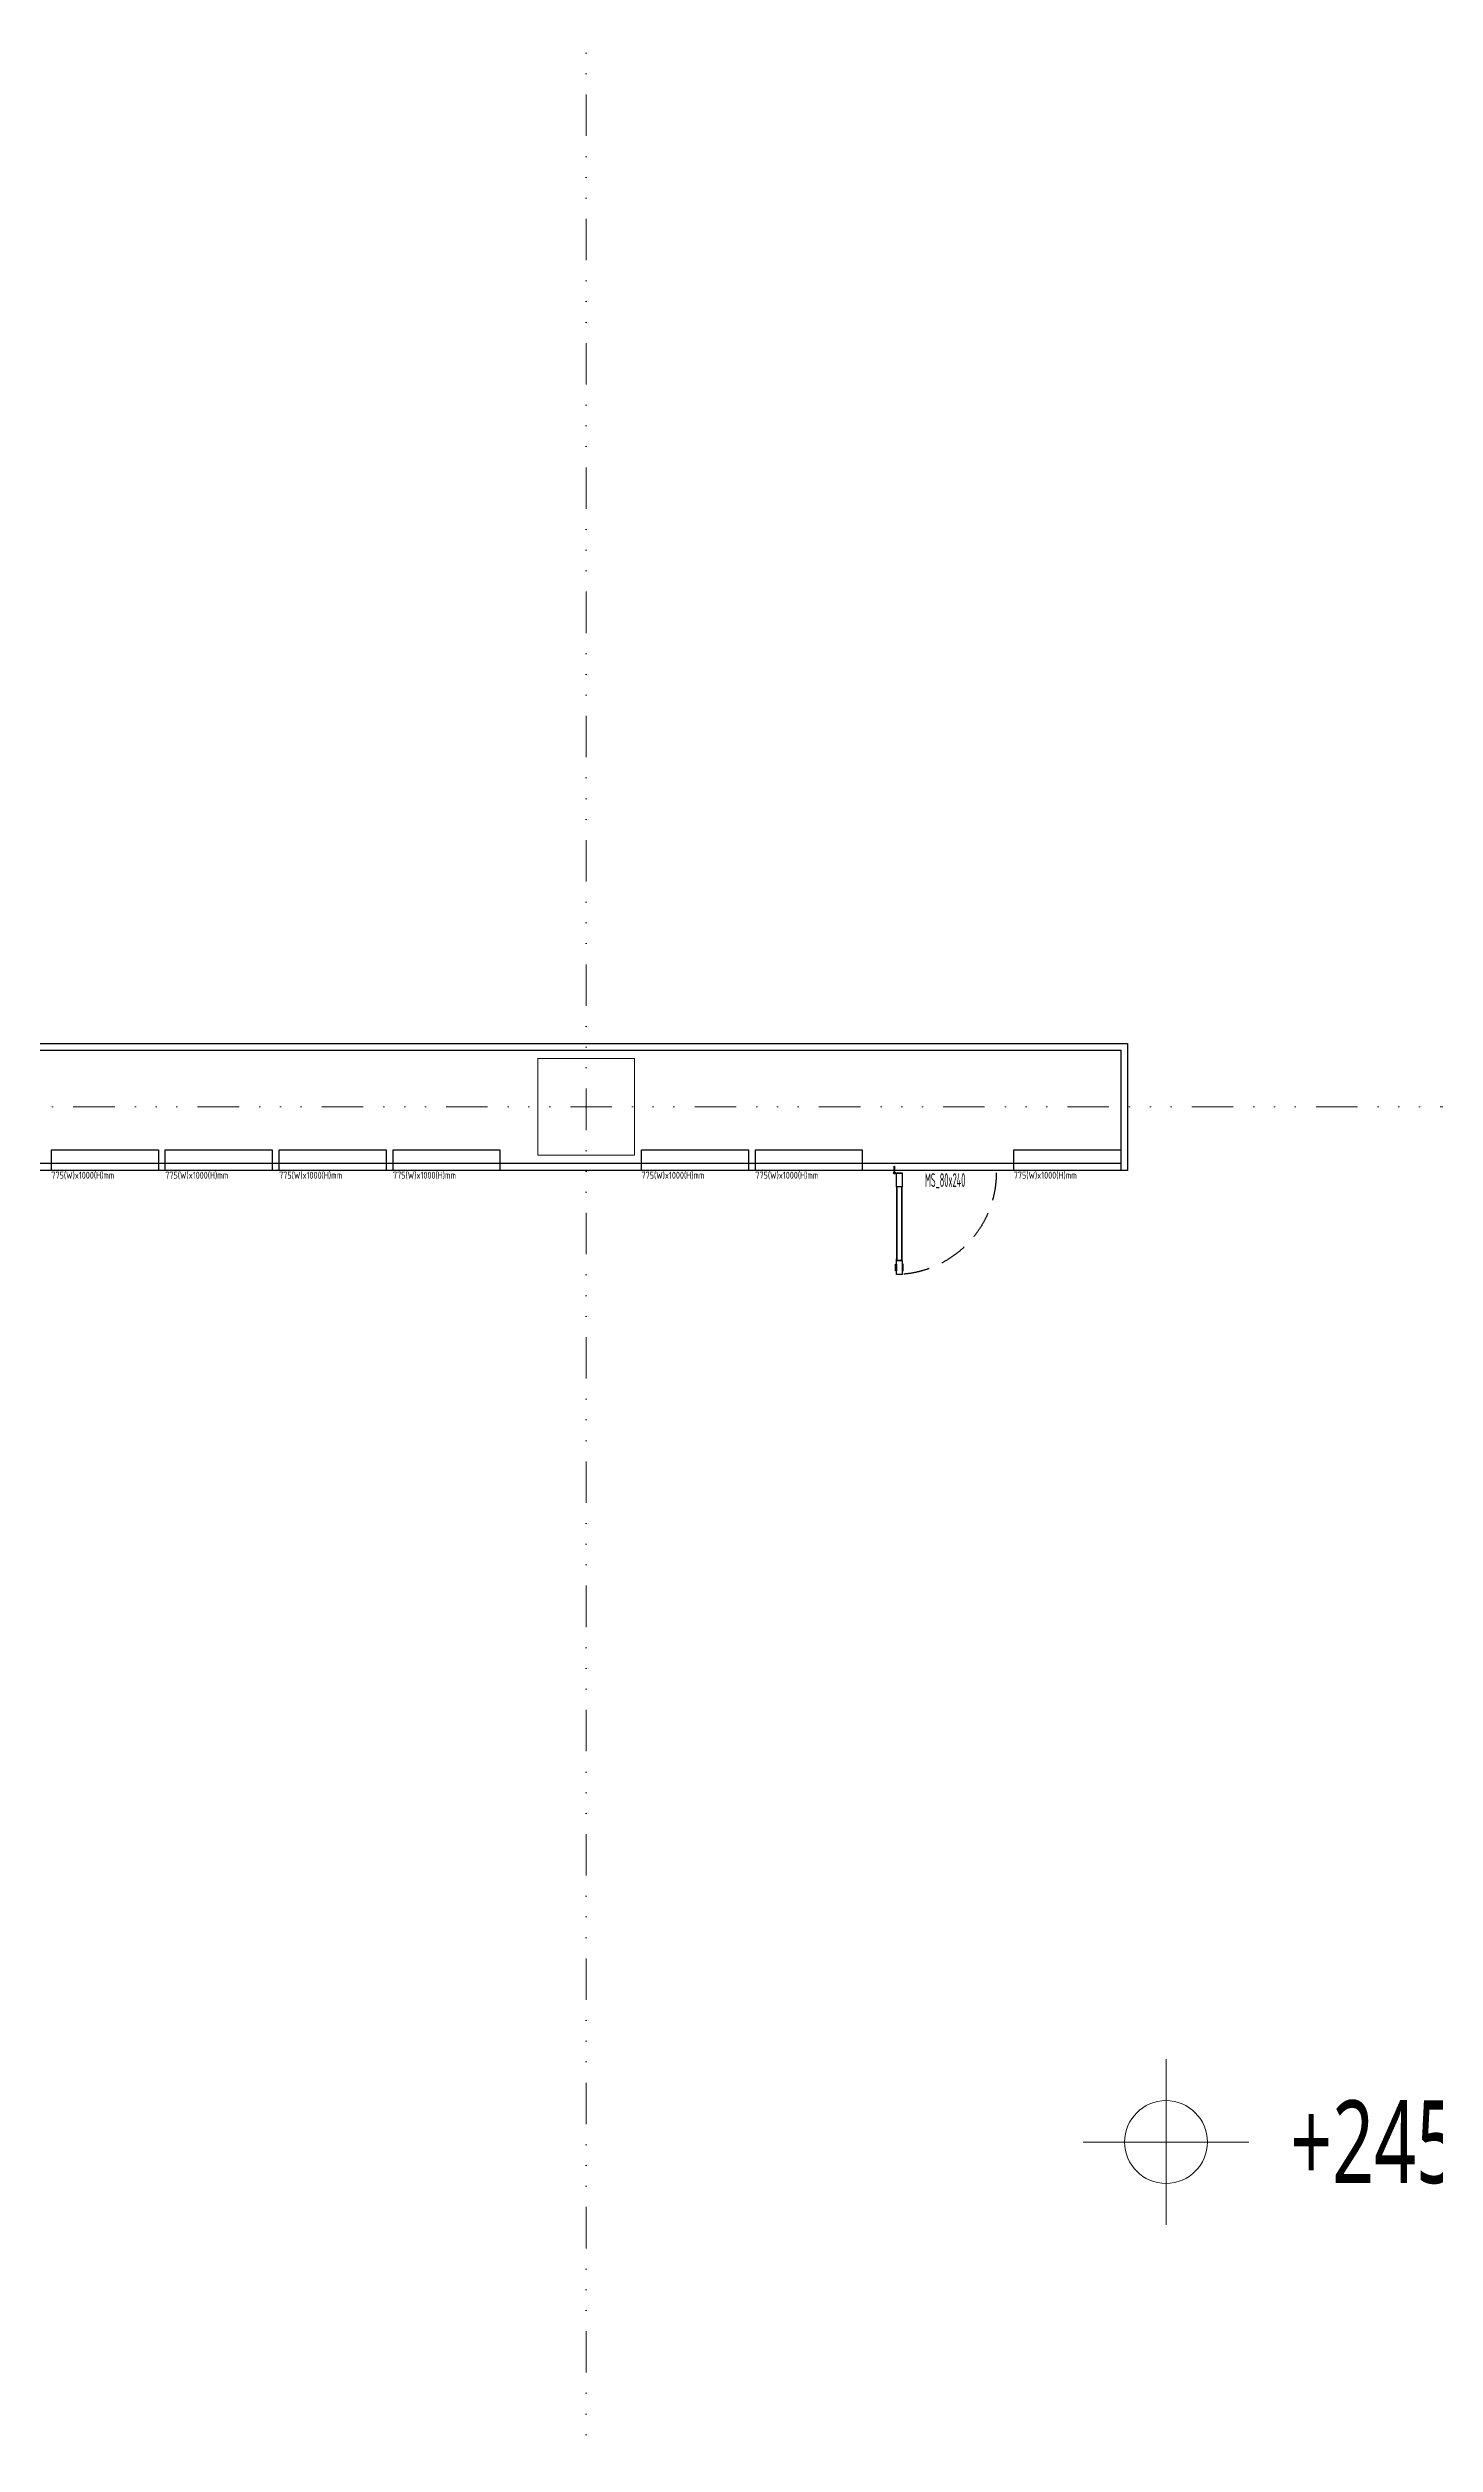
# Model space of a CAD drawing. Header units: millimetres. Extents: x -32710 to 654186, y -254124 to 420220.
# Drawn here: x 252100 to 262149, y 65311 to 82673 of the extents above; entities that cross this region are included whole.
import ezdxf
from ezdxf.enums import TextEntityAlignment as Align

# ---------------------------------------------------------------- set-up
doc = ezdxf.new("R2010")
doc.units = ezdxf.units.MM
doc.header["$LTSCALE"] = 1000
doc.linetypes.add('H12PL1$0$JJP_三點線', pattern=[0.9, 0.3, -0.15, 0, -0.15, 0, -0.15, 0, -0.15])
doc.linetypes.add('XFDP10-Re$0$HIDDEN', pattern=[0.3, 0.2, -0.1])
for name, color, linetype in [('H12PL1$0$A-LABEL-HIGH', 252, 'Continuous'), ('H12PL1$0$S-COL', 252, 'Continuous'), ('H12PL1$0$S-GRID', 252, 'Continuous'), ('MD-20250424-增加TRAY與FS主管位置調整', 7, 'Continuous'), ('XFDP10-Re$0$A-Door (50K)', 2, 'Continuous'), ('XFDP10-Re$0$A-S-C1-800x1000-v (50K)', 212, 'Continuous'), ('XFDP10-Re$0$A-W-P1S (50K)', 2, 'Continuous')]:
    doc.layers.add(name, color=color, linetype=linetype)
doc.styles.add('H12PL1$0$Standard', font='Microsoft JhengHei.ttf', dxfattribs={"width": 0.8})
doc.styles.add('XFDP10-Re$0$AA-TXT', font='isocp.shx', dxfattribs={"width": 0.8, "bigfont": 'china.shx'})

# ---------------------------------------------------------------- blocks, each defined once
blk = doc.blocks.new('*U3109')
blk.add_lwpolyline([(0, 0), (0, 0.2583), (0.05, 0.2583), (0.05, 0)], close=True)
at = {"color": 1, "style": 'XFDP10-Re$0$AA-TXT', "width": 0.8}
blk.add_attdef('高度', text='', height=0.1, rotation=90, dxfattribs=at).set_placement((0.1157, 0.07), align=Align.MIDDLE_LEFT)
blk = doc.blocks.new('XFDP10-Re$0$GAD2205')
blk.add_lwpolyline([(0, 1), (0, 1), (-18, 1, -0.414214), (-18, 2), (-18, 3, -0.414214), (-18, 3), (-14, 3, 0.414214), (-13, 4), (-13, 4, 0.414214), (-14, 4), (-18, 4, -0.414214), (-18, 5), (-18, 12, -0.414214), (-18, 12), (-18, 12, 0.414214), (-18, 12), (-18, 14, 0.72636), (-19, 14), (-19, 13, 0.158507), (-19, 13), (-19, 0, 0.414214), (-19, 0), (19, 0, 0.414214), (19, 0), (19, 13, 0.158507), (19, 13), (19, 14, 0.72636), (18, 14), (18, 12, 0.414214), (18, 12, -0.414214), (18, 12), (18, 5, -0.414214), (18, 4), (14, 4, 0.414214), (13, 4), (13, 4, 0.414214), (14, 3), (18, 3, -0.414214), (18, 3), (18, 2, -0.414214), (18, 1), (0, 1)], format="xyb", close=True)
blk = doc.blocks.new('XFDP10-Re$0$Door-S80ap')
for p, q in [((8.8, 70.4), (8.8, 75.3)), ((8.8, 75.3), (9.6, 75.3)), ((9.6, 70.4), (8.8, 70.4)), ((9.6, 75.3), (9.6, 70.4))]:
    blk.add_line(p, q)
blk.add_lwpolyline([(4.8, 70.4), (4.8, 75.3), (4, 75.3), (4, 70.4)], close=True)
at = {"ltscale": 5}
for points in [[(8.8, 67.8), (8.8, 77.9), (4.8, 77.9), (4.8, 67.8)], [(5, 67.5), (5, 14.8), (5, 14.8), (5, 67.5)], [(8.6, 14.8), (8.5, 14.8), (8.5, 67.5), (8.6, 67.5)], [(8.8, 4.3), (8.8, 14.4), (4.8, 14.4), (4.8, 4.3)]]:
    blk.add_lwpolyline(points, close=True, dxfattribs=at)
blk.add_lwpolyline([(4.8, 67.9), (4.8, 66.7, 0.158507), (4.9, 66.7), (4.9, 66.5, 0.72636), (5, 66.6), (5, 66.7, 0.414214), (5, 66.7, -0.414214), (4.9, 66.8), (4.9, 67.5, -0.414214), (5, 67.5), (5.4, 67.5, 0.414214), (5.4, 67.5), (5.4, 67.6, 0.414214), (5.4, 67.6), (5, 67.6, -0.414214), (4.9, 67.6), (4.9, 67.8, -0.414214), (5, 67.8), (6.8, 67.8), (6.8, 67.8), (6.8, 67.8), (8.6, 67.8, -0.414214), (8.6, 67.8), (8.6, 67.6, -0.414214), (8.6, 67.6), (8.2, 67.6, 0.414214), (8.1, 67.6), (8.1, 67.5, 0.414214), (8.2, 67.5), (8.6, 67.5, -0.414214), (8.6, 67.5), (8.6, 66.8, -0.414214), (8.6, 66.7), (8.6, 66.7, 0.414214), (8.6, 66.7), (8.6, 66.6, 0.72636), (8.6, 66.5), (8.7, 66.7, 0.158507), (8.7, 66.7), (8.7, 67.9, 0.414214), (8.7, 67.9), (4.9, 67.9, 0.414214)], format="xyb", close=True, dxfattribs=at)
at = {"ltscale": 500}
for points in [[(3.2, -0.6), (3.2, 3.9), (3, 3.9), (3, -0.6)], [(8.5, 4.8), (4, 4.8), (4, 4.6), (8.5, 4.6)]]:
    blk.add_lwpolyline(points, close=True, dxfattribs=at)
at = {"linetype": 'XFDP10-Re$0$HIDDEN', "ltscale": 0.1}
blk.add_arc((3.4, 4.4), 73.6, 0, 84.8641, dxfattribs=at)
at = {"ltscale": 500, "extrusion": (0, 0, -1)}
blk.add_ellipse((3.4, 4.4), major_axis=(-0.495, 0.495), ratio=1, start_param=5.497787, end_param=11.780972, dxfattribs=at)
at = {"ltscale": 5, "xscale": 0.1000000000058208, "yscale": 0.1000000000058208, "zscale": 0.1000000000058208}
blk.add_blockref('XFDP10-Re$0$GAD2205', (6.8, 14.3), dxfattribs=at)
at = {"color": 9, "style": 'XFDP10-Re$0$AA-TXT', "width": 0.45}
blk.add_attdef('100x240', text='', height=10, dxfattribs=at).set_placement((40, 10), align=Align.MIDDLE)
blk = doc.blocks.new('XFDP10-Re')
at = {"layer": 'XFDP10-Re$0$A-W-P1S (50K)'}
for p, q in [((217950, 75460), (230722, 75460, 0)), ((218000, 75410), (230672, 75410, 0)), ((230672, 75410, 0), (230672, 74590, 0)), ((230722, 75460, 0), (230722, 74540, 0)), ((230722, 74540, 0), (217950, 74540)), ((230672, 74590, 0), (218000, 74590))]:
    blk.add_line(p, q, dxfattribs=at)
at = {"layer": 'XFDP10-Re$0$A-Door (50K)'}
ref = blk.add_blockref('XFDP10-Re$0$Door-S80ap', (229000, 74565, 0), dxfattribs=dict(at, xscale=-10, yscale=10, zscale=10, rotation=180))
ref.add_attrib('100x240', 'MS_80x240', dxfattribs={"layer": '0', "color": 9, "height": 100, "style": 'XFDP10-Re$0$AA-TXT', "width": 0.45}).set_placement((229400, 74465, 0), align=Align.MIDDLE)
at = {"layer": 'XFDP10-Re$0$A-S-C1-800x1000-v (50K)'}
ref = blk.add_blockref('*U3109', (222925, 74690), dxfattribs=dict(at, xscale=3000, yscale=3000, zscale=3000, rotation=270))
ref.add_attrib('高度', '775(W)x1000(H)mm', dxfattribs={"layer": '0', "color": 1, "height": 50, "style": 'XFDP10-Re$0$AA-TXT', "width": 0.8}).set_placement((222925, 74504.8), align=Align.MIDDLE_LEFT)
ref = blk.add_blockref('*U3109', (223750, 74690), dxfattribs=dict(at, xscale=3000, yscale=3000, zscale=3000, rotation=270))
ref.add_attrib('高度', '775(W)x1000(H)mm', dxfattribs={"layer": '0', "color": 1, "height": 50, "style": 'XFDP10-Re$0$AA-TXT', "width": 0.8}).set_placement((223750, 74504.8), align=Align.MIDDLE_LEFT)
ref = blk.add_blockref('*U3109', (224575, 74690), dxfattribs=dict(at, xscale=3000, yscale=3000, zscale=3000, rotation=270))
ref.add_attrib('高度', '775(W)x1000(H)mm', dxfattribs={"layer": '0', "color": 1, "height": 50, "style": 'XFDP10-Re$0$AA-TXT', "width": 0.8}).set_placement((224575, 74504.8), align=Align.MIDDLE_LEFT)
ref = blk.add_blockref('*U3109', (225400, 74690), dxfattribs=dict(at, xscale=3000, yscale=3000, zscale=3000, rotation=270))
ref.add_attrib('高度', '775(W)x1000(H)mm', dxfattribs={"layer": '0', "color": 1, "height": 50, "style": 'XFDP10-Re$0$AA-TXT', "width": 0.8}).set_placement((225400, 74504.8), align=Align.MIDDLE_LEFT)
ref = blk.add_blockref('*U3109', (227200, 74690), dxfattribs=dict(at, xscale=3000, yscale=3000, zscale=3000, rotation=270))
ref.add_attrib('高度', '775(W)x1000(H)mm', dxfattribs={"layer": '0', "color": 1, "height": 50, "style": 'XFDP10-Re$0$AA-TXT', "width": 0.8}).set_placement((227200, 74504.8), align=Align.MIDDLE_LEFT)
ref = blk.add_blockref('*U3109', (228025, 74690), dxfattribs=dict(at, xscale=3000, yscale=3000, zscale=3000, rotation=270))
ref.add_attrib('高度', '775(W)x1000(H)mm', dxfattribs={"layer": '0', "color": 1, "height": 50, "style": 'XFDP10-Re$0$AA-TXT', "width": 0.8}).set_placement((228025, 74504.8), align=Align.MIDDLE_LEFT)
ref = blk.add_blockref('*U3109', (229897, 74690, 0), dxfattribs=dict(at, xscale=3000, yscale=3000, zscale=3000, rotation=270))
ref.add_attrib('高度', '775(W)x1000(H)mm', dxfattribs={"layer": '0', "color": 1, "height": 50, "style": 'XFDP10-Re$0$AA-TXT', "width": 0.8}).set_placement((229897, 74504.8, 0), align=Align.MIDDLE_LEFT)
blk = doc.blocks.new('H12PL1')
at = {"layer": 'H12PL1$0$A-LABEL-HIGH', "lineweight": 0}
for p, q in [((231000, 66900), (231000, 68100)), ((230400, 67500), (231600, 67500))]:
    blk.add_line(p, q, dxfattribs=at)
blk.add_circle((231000, 67500), 300, dxfattribs=at)
at = {"layer": 'H12PL1$0$S-COL', "lineweight": 0, "flags": 128}
blk.add_lwpolyline([(226450, 74650), (227150, 74650), (227150, 75350), (226450, 75350)], close=True, dxfattribs=at)
at = {"layer": 'H12PL1$0$S-GRID', "linetype": 'H12PL1$0$JJP_三點線', "lineweight": 0}
for p, q in [((226800, 128250), (226800, -28000)), ((-29000, 75000), (289600, 75000))]:
    blk.add_line(p, q, dxfattribs=at)
blk.add_blockref('XFDP10-Re', (0, 0))
at = {"layer": 'H12PL1$0$A-LABEL-HIGH', "lineweight": 0, "insert": (231900, 67190.1), "char_height": 600, "attachment_point": 7, "style": 'H12PL1$0$Standard'}
blk.add_mtext('\\A1;{\\W0.68;+245.0}', dxfattribs=at)

msp = doc.modelspace()

# ---------------------------------------------------------------- block references
at = {"layer": 'MD-20250424-增加TRAY與FS主管位置調整', "color": 8}
msp.add_blockref('H12PL1', (29200, 0), dxfattribs=at)

doc.saveas('drawing.dxf')
